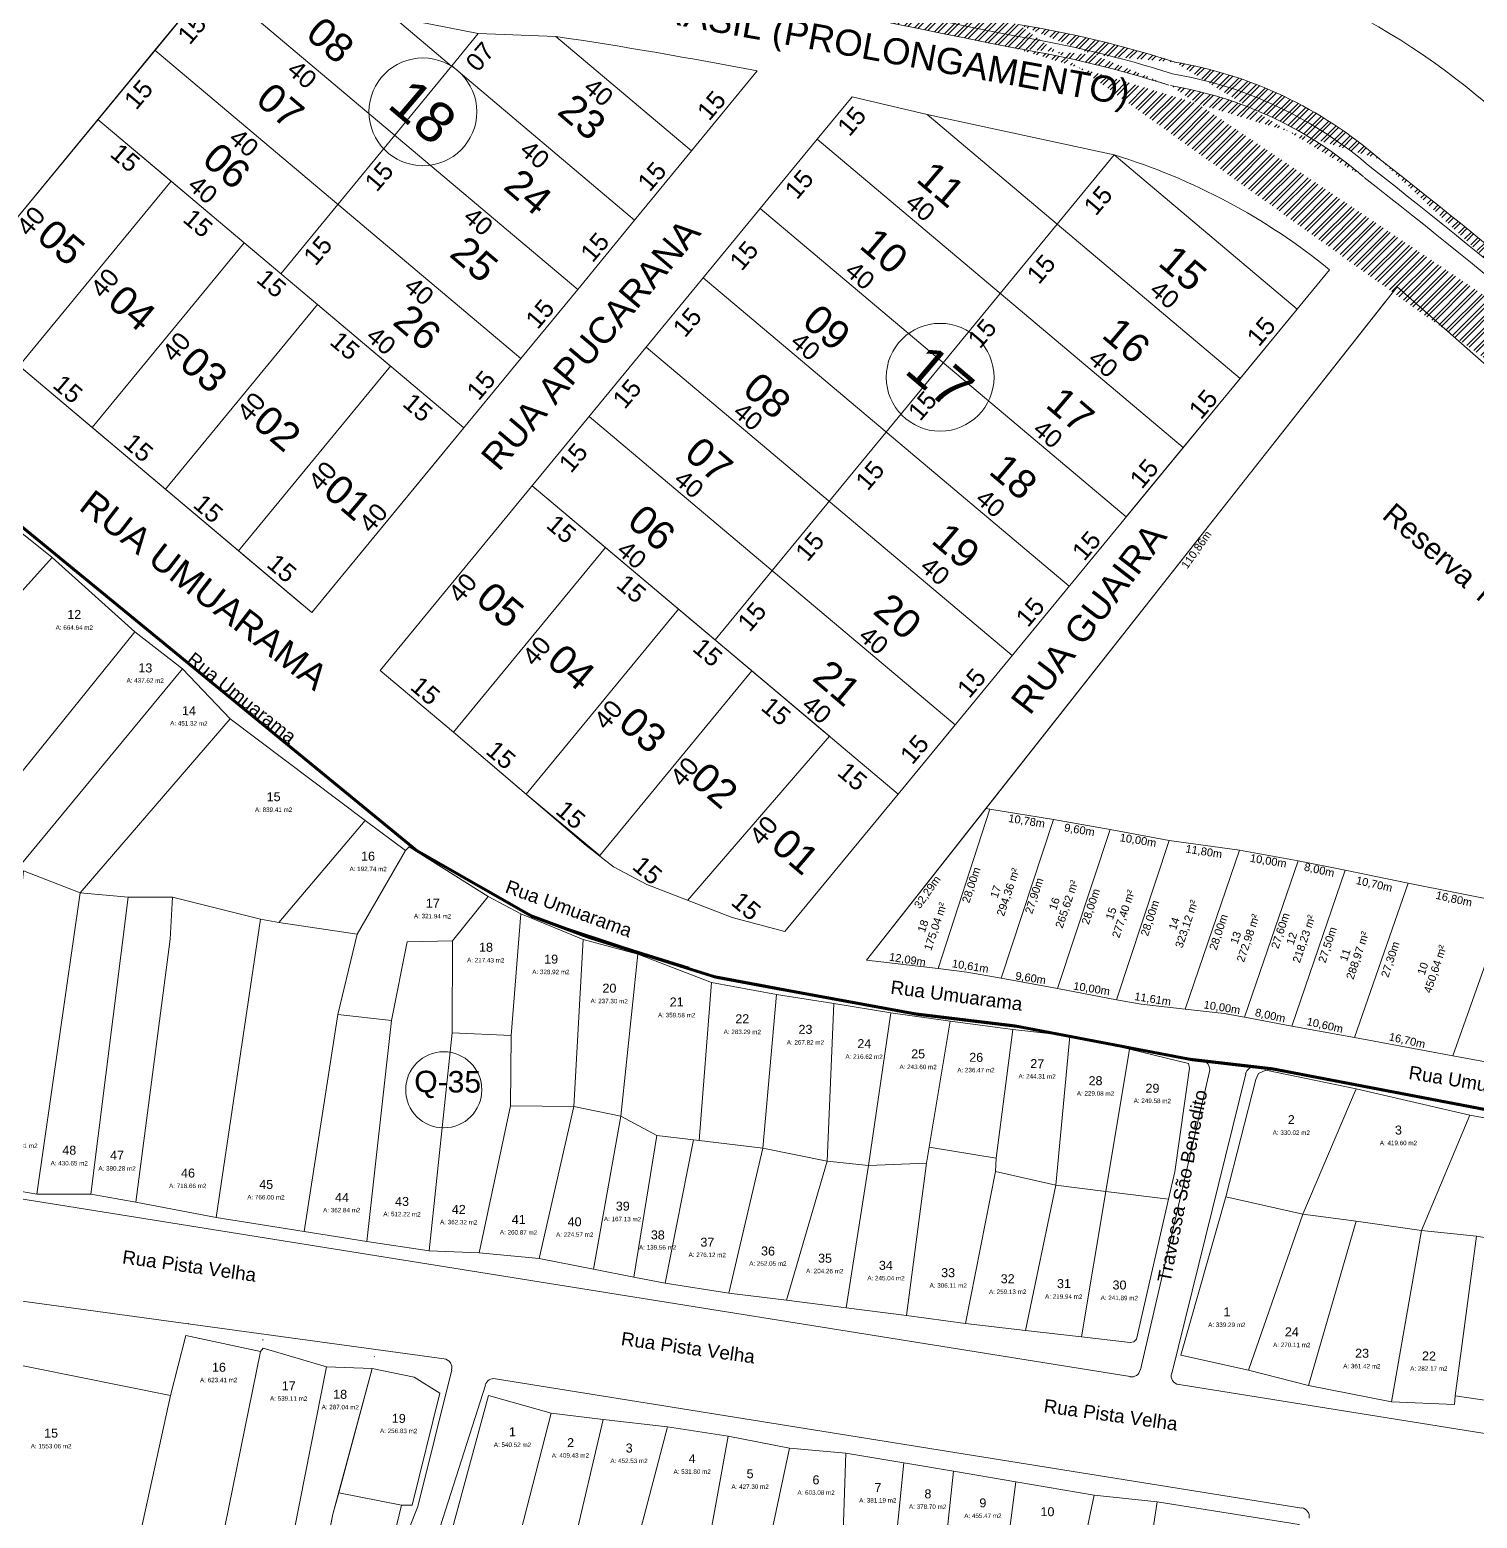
# Model space of a CAD drawing. Header units: metres. Extents: x 3808 to 8215, y 2374 to 6187.
# Drawn here: x 6705.7 to 6947.7, y 3753.2 to 4002.2 of the extents above; entities that cross this region are included whole.
import ezdxf

# ---------------------------------------------------------------- set-up
doc = ezdxf.new("R2010")
doc.units = ezdxf.units.M
for name, color, linetype in [('0 - Cotas', 7, 'Continuous'), ('0 - CÓRREGO', 5, 'Continuous'), ('0 - NÚMERO DE LOTES', 6, 'Continuous'), ('0 - Número Dos Lotes', 7, 'Continuous'), ('0 - Área Dos Lotes', 1, 'Continuous'), ('Nomes-Ruas', 7, 'Continuous'), ('PDF_Boundary-Lotes', 7, 'Continuous'), ('PDF_Meio-Fio', 32, 'Continuous'), ('PDF_Numeração_Quadras', 7, 'Continuous'), ('PDF_Perímetro', 5, 'Continuous'), ('PDF_REGIAO_POLILINHAS', 7, 'Continuous'), ('PDF_Text', 7, 'Continuous'), ('vista', 7, 'Continuous')]:
    doc.layers.add(name, color=color, linetype=linetype)
doc.layers.add('0 - LINHAS DE QUADRA E LOTES', color=7, linetype='Continuous', lineweight=5)
doc.layers.add('PDF_MEIO_FIO', color=7, linetype='Continuous', true_color=0xdd6e00)
doc.styles.add('PDF Arial', font='arial.ttf')
doc.styles.add('pedro', font='arial.ttf', dxfattribs={"height": 3})
doc.styles.add('REGUA100', font='arial.ttf')
doc.styles.get("Standard").update_dxf_attribs({"font": 'arial.ttf'})

msp = doc.modelspace()

# ---------------------------------------------------------------- hatches: boundary and pattern name
at = {"layer": '0 - CÓRREGO', "lineweight": 5}
h = msp.add_hatch(dxfattribs=at)
h.set_pattern_fill('ANSI32', color=256, scale=0.15)
h.set_pattern_definition([(45, (-2381.88947562729, -48.24850846779464), (-1.01027881362028, 1.01027881362028), []), (45, (-2381.21595612729, -48.24850846779464), (-1.01027881362028, 1.01027881362028), [])])
edge = h.paths.add_edge_path()
edge.add_line((6746.705901864575, 4029.990698889178), (6743.151940442453, 4026.712168751607))
edge.add_arc((7694.232524978364, 8099.049466840124), 4177.923642019789, 256.8916253175823, 258.6357735789351)
edge.add_arc((7694.232524978364, 8099.049466840124), 4181.923642019789, 256.8543891551714, 258.6357735789351)
edge.add_arc((6841.241473086199, 3821.720435294137), 183.7420215388958, 72.21587906899022, 80.70423775826902)
edge.add_arc((6841.241473086199, 3821.720435294137), 179.7420215388958, 72.21587906899022, 80.70423775826902)
edge.add_arc((6885.628943879886, 3928.273109142275), 69.42826787569625, 48.83966313815961, 80.50570475681236)
edge.add_arc((6885.628943879886, 3928.273109142275), 65.42826787569625, 48.83966313815961, 80.50570475681236)
edge.add_arc((6330.096616958616, 3209.889192277755), 977.4401513045957, 47.28916405743337, 52.04690334720485)
edge.add_arc((6330.096616958616, 3209.889192277755), 973.4401513045957, 47.28916405743337, 52.04690334720485)
edge.add_arc((6665.936803858201, 3463.206726123866), 568.485486811312, 45.90158815338297, 54.89166515651734)
edge.add_arc((6665.936803858201, 3463.206726123866), 564.485486811312, 45.90158815338297, 54.89166515651734)
edge.add_line((7061.541812731276, 3871.462069836141), (7058.758241167528, 3868.589487487542))

# ---------------------------------------------------------------- linework, layer by layer
for centre, radius, start, end in [((7694.232524978364, 8099.049466840124), 4179.923642019789, 256.8729962736501, 258.6357735789351), ((7694.232524978364, 8099.049466840124), 4181.923642019789, 256.8543891551714, 258.6357735789351), ((6841.241473086199, 3821.720435294137), 183.7420215388958, 72.21587906899022, 80.70423775826798), ((6841.241473086199, 3821.720435294137), 181.7420215388958, 72.21587906899022, 80.70423775826798), ((6841.241473086199, 3821.720435294137), 179.7420215388958, 72.21587906899022, 80.70423775826798), ((6885.628943879886, 3928.273109142275), 69.42826787569625, 48.83966313815961, 80.5057047568113), ((6885.628943879886, 3928.273109142275), 67.42826787569625, 48.83966313815961, 80.5057047568113), ((6885.628943879886, 3928.273109142275), 65.42826787569625, 48.83966313815961, 80.5057047568113), ((6330.096616958616, 3209.889192277755), 977.4401513045957, 47.28916405742453, 52.04690334720485), ((6330.096616958616, 3209.889192277755), 975.4401513045957, 47.28916405742453, 52.04690334720485), ((6330.096616958616, 3209.889192277755), 973.4401513045957, 47.28916405742453, 52.04690334720485)]:
    msp.add_arc(centre, radius, start, end, dxfattribs=at)
at = {"layer": '0 - LINHAS DE QUADRA E LOTES', "lineweight": 5}
for p, q in [((6736.151635994794, 4010.285740412892), (6691.671295896166, 3956.235398483641)), ((6726.598906970489, 3998.721419546095), (6736.124619079966, 4010.308516197427)), ((6736.124619079966, 4010.308516197427), (6797.296741547479, 3958.739235879777)), ((6780.682801481868, 4001.51739921841), (6736.151635994808, 4010.285740412899)), ((6766.440111773099, 4004.32183430399), (6776.203110178755, 3996.068996854748)), ((6776.237126564732, 3996.110369115744), (6780.682801481868, 4001.51739921841)), ((6776.237126564732, 3996.110369115744), (6780.682801481867, 4001.51739921841)), ((6780.682801481868, 4001.51739921841), (6793.672350019196, 4001.029504196533)), ((6793.672514326233, 4001.029479680517), (6816.35110225605, 3981.911014792666)), ((6717.073194861013, 3987.134322894763), (6726.598906970489, 3998.721419546095)), ((6787.769561193193, 3947.153346423333), (6726.598906970489, 3998.721419546095)), ((6766.710680313722, 3984.523876038602), (6776.237126564732, 3996.110369115744)), ((6776.237126564732, 3996.110369115744), (6806.823921901764, 3970.325125336221)), ((6816.35110225605, 3981.911014792666), (6827.328126087036, 3995.260041465535)), ((6837.346818183164, 3983.828776413491), (6843.19269405053, 3990.937875624371)), ((6843.19269405053, 3990.937875624371), (6855.700901009878, 3987.973469823857)), ((6691.671295902394, 3956.235398491215), (6717.073194861013, 3987.134322894763)), ((6778.242380838908, 3935.567456966888), (6717.088851425165, 3987.121573461209)), ((6717.088851425165, 3987.121573461209), (6729.321869292217, 3976.808801095631)), ((6886.983933738514, 3981.218886697639), (6855.700901009878, 3987.973469823857)), ((6877.456753778854, 3969.632996916691), (6855.700901009878, 3987.973469823857)), ((6757.184234081834, 3972.937382984714), (6766.710680313722, 3984.523876038602)), ((6827.81963772508, 3972.242887042401), (6837.346818183164, 3983.828776413491)), ((6898.51232945524, 3932.265437857986), (6837.346818183164, 3983.828776413491)), ((6806.823921901764, 3970.325125336221), (6816.35110225605, 3981.911014792666)), ((6806.823921901764, 3970.325125336221), (6816.35110225605, 3981.911014792666)), ((6867.929573819195, 3958.047107135742), (6886.983933738514, 3981.218886697639)), ((6877.456753778853, 3969.632996916693), (6886.983933738508, 3981.218886697643)), ((6886.983933738508, 3981.218886697643), (6917.566688377551, 3955.437218239732)), ((6703.904350029109, 3945.922669136842), (6729.321869292217, 3976.808801095631)), ((6729.321869292217, 3976.808801095631), (6741.55488715927, 3966.496028730053)), ((6757.184234081834, 3972.937382984714), (6747.665616132036, 3961.344515214045)), ((6827.81963772508, 3972.242887042401), (6764.305054810445, 3895.003567987089)), ((6827.81963772508, 3972.242887042401), (6888.985149994021, 3920.679547667165)), ((6858.402393859557, 3946.461217354783), (6878.727044440145, 3971.177782220821)), ((6797.296741547479, 3958.739235879777), (6806.823921901764, 3970.325125336221)), ((6867.929573819195, 3958.047107135742), (6877.456753778847, 3969.632996916687)), ((6877.456753778847, 3969.632996916687), (6908.03950891646, 3943.851328048808)), ((6741.55488715927, 3966.496028730053), (6716.137404165777, 3935.609939794598)), ((6741.554887159285, 3966.49602873006), (6753.787905026337, 3956.183256364482)), ((6818.292426495923, 3960.656960250981), (6879.45777563379, 3909.093420461966)), ((6850.875925191992, 3874.335370399302), (6922.983755999835, 3962.024850065176)), ((6787.769561193193, 3947.153346423333), (6797.296741547479, 3958.739235879777)), ((6751.246367159337, 3906.012324256033), (6691.671295902394, 3956.235398491215)), ((6691.671295902394, 3956.235398491215), (6752.836566560808, 3904.671751749713)), ((6728.370458297454, 3925.297210446301), (6753.787905026337, 3956.183256364482)), ((6753.787905026337, 3956.183256364482), (6766.020922893405, 3945.870483998904)), ((6908.03950891646, 3943.851328048808), (6917.566688377551, 3955.437218239732)), ((6808.765243263298, 3949.071067505833), (6869.930578585024, 3897.50750888314)), ((6703.9043500341, 3945.922669142903), (6716.137404165777, 3935.609939794598)), ((6766.020922893405, 3945.870483998904), (6740.603512429131, 3914.984481098003)), ((6752.836566560808, 3904.671751749713), (6787.769561193193, 3947.153346423333)), ((6858.402393859557, 3946.461217354783), (6820.293380524346, 3900.117301313247)), ((6898.51232945524, 3932.265437857986), (6908.03950891646, 3943.851328048808)), ((6860.403104653212, 3885.921260590123), (6799.238016312324, 3937.485121595277)), ((6716.137404165777, 3935.609939794598), (6728.370458297454, 3925.297210446301)), ((6752.836566560808, 3904.671751749713), (6778.242380838908, 3935.567456966888)), ((6888.985149994021, 3920.679547667165), (6898.51232945524, 3932.265437857986)), ((6789.710835856699, 3925.899232227199), (6839.4074701742, 3884.003595139005)), ((6789.710835856699, 3925.899232227199), (6850.875925191992, 3874.335370399302)), ((6789.710835856699, 3925.899232227199), (6801.943853723752, 3915.586459861621)), ((6728.370458297454, 3925.297210446308), (6740.603512429131, 3914.984481098003)), ((6752.836566560808, 3904.671751749713), (6741.368078311171, 3914.339935512337)), ((6776.538108943359, 3884.690838640319), (6801.943853723752, 3915.586459861621)), ((6801.943853723752, 3915.586459861621), (6814.176871590805, 3905.273687496043)), ((6788.693354407872, 3874.286512246999), (6814.176871590805, 3905.273687496043)), ((6814.176871590805, 3905.273687496043), (6826.409889457857, 3894.960915130465)), ((6764.305054810445, 3895.003567987089), (6776.538108943388, 3884.69083864029)), ((6764.305054810445, 3895.003567987089), (6776.538108943359, 3884.690838640319)), ((6800.997929703685, 3864.059223906985), (6826.409889457857, 3894.960915130465)), ((6826.409889457857, 3894.960915130465), (6838.642907324925, 3884.648142764887)), ((6776.538108943388, 3884.69083864029), (6798.700541988591, 3865.720823781634)), ((6776.538108943388, 3884.69083864029), (6788.693354407872, 3874.286512246999)), ((6815.649003965847, 3856.54037128016), (6839.4074701742, 3884.003595139005)), ((6850.875925191992, 3874.335370399302), (6860.403104653212, 3885.921260590123)), ((6788.693354407872, 3874.286512246999), (6800.997929703685, 3864.059223906985)), ((6831.947759374068, 3851.317051958595), (6850.875925191992, 3874.335370399302)), ((6798.700541988591, 3865.720823781634), (6803.266830432965, 3862.173364264101)), ((6803.266830432965, 3862.173364264101), (6808.833430390609, 3859.175920420468)), ((6808.833430390609, 3859.175920420468), (6823.10550603996, 3853.656978207782)), ((6831.947759374075, 3851.317051958602), (6823.10550603996, 3853.656978207782)), ((6794.649050849665, 3852.021553838684), (6815.910029529769, 3845.358317185252))]:
    msp.add_line(p, q, dxfattribs=at)
for centre, radius, start, end in [((6868.38866598679, 3895.107768801785), 124.5316989022546, 47.60213908670288, 79.92890279811142), ((6677.336856644056, 3221.345068231098), 788.3157785466257, 79.03157500461613, 81.51359495113745), ((6856.247671743456, 3880.213604251276), 105.5783352942082, 50.794759806399, 73.07481082554898)]:
    msp.add_arc(centre, radius, start, end, dxfattribs=at)
at = {"layer": 'PDF_Boundary-Lotes', "lineweight": 5}
for points in [[(6709.455070941937, 3913.886853599863), (6701.324405038865, 3920.400158732997), (6685.21193150574, 3901.697419725559), (6691.900212629537, 3894.439087793205)], [(6723.279824300725, 3901.470137197822), (6709.455070941937, 3913.886853599863), (6691.900212629537, 3894.439087793205), (6690.224360267393, 3894.476409282503), (6694.553631830197, 3880.759695838473), (6697.061166424609, 3873.499008959549), (6698.296130236863, 3870.590547731717)], [(6731.253330724106, 3895.263848462777), (6723.279824300725, 3901.470137197822), (6698.296130236863, 3870.590547731717), (6696.901414276751, 3866.215724574729), (6701.318673157572, 3860.901274788732), (6702.976756767762, 3861.055270639068)], [(6739.202051314821, 3886.900452557828), (6731.253330724106, 3895.263848462777), (6702.976756767762, 3861.055270639068), (6704.674921155211, 3861.470279192909), (6714.116288012522, 3857.812414512321)], [(6739.202051314821, 3886.900452557828), (6714.116288012522, 3857.812414512321), (6722.16029848255, 3857.080089989538), (6729.559281925825, 3857.059728569417), (6744.27737273844, 3853.377363536757), (6747.351675651254, 3852.826698845736), (6761.779900097544, 3869.925754662261)], [(6768.487044136685, 3864.888302346354), (6761.779900097544, 3869.925754662261), (6747.351675651254, 3852.826698845736), (6760.425312673701, 3850.921280111073)], [(6782.354756421498, 3857.203282645321), (6769.106310028189, 3865.49255877386), (6768.487044136685, 3864.888302346354), (6760.425312673701, 3850.921280111073), (6757.175439466247, 3837.433324356775), (6766.176726456458, 3836.436133679139), (6768.812566867736, 3849.609770474047), (6776.385098898682, 3849.798495145523)], [(6714.116288012522, 3857.812414512321), (6704.674921155211, 3861.470279192909), (6699.118345997283, 3808.756464756539), (6706.896800490475, 3807.42057362824)], [(6722.16029848255, 3857.080089989538), (6714.116288012522, 3857.812414512321), (6706.896800490475, 3807.42057362824), (6715.93678861396, 3807.391815483431)], [(6729.178597851728, 3850.077537665357), (6729.559281925825, 3857.059728569417), (6722.16029848255, 3857.080089989538), (6715.93678861396, 3807.391815483431), (6723.454230403649, 3806.096005132395)], [(6744.27737273844, 3853.377363536757), (6729.559281925825, 3857.059728569417), (6729.178597851728, 3850.077537665357), (6723.454230403649, 3806.096005132395), (6736.882956984738, 3803.4838563904)], [(6787.770466763147, 3854.29717636406), (6782.354756421498, 3857.203282645321), (6776.385098898682, 3849.798495145523), (6776.304985103162, 3834.385805640816), (6786.186550688374, 3833.952790613423)], [(6798.233572409169, 3850.02665853128), (6787.770466763147, 3854.29717636406), (6786.186550688374, 3833.952790613423), (6786.058768073696, 3822.169897466482), (6796.681911348173, 3822.063047233121)], [(6757.175439466247, 3837.433324356775), (6760.425312673701, 3850.921280111073), (6747.351675651254, 3852.826698845736), (6744.27737273844, 3853.377363536757), (6736.882956984738, 3803.4838563904), (6751.569363744779, 3801.181483334455)], [(6776.304985103162, 3834.385805640816), (6776.385098898682, 3849.798495145523), (6768.812566867736, 3849.609770474047), (6766.176726456458, 3836.436133679139), (6762.05064248416, 3799.485555032782), (6772.456302942349, 3797.911248706881)], [(6807.342161733138, 3847.527853901162), (6798.233572409169, 3850.02665853128), (6796.681911348173, 3822.063047233121), (6804.51890519258, 3820.443141554027)], [(6819.650125055646, 3842.785453287906), (6807.342161733138, 3847.527853901162), (6804.51890519258, 3820.443141554027), (6810.509257375125, 3817.236631613991), (6817.631528828907, 3816.386538566783)], [(6830.543653060901, 3840.806200257429), (6819.650125055646, 3842.785453287906), (6817.631528828907, 3816.386538566783), (6828.233739722063, 3815.119938460958)], [(6840.137350643968, 3839.317288581382), (6830.543653060901, 3840.806200257429), (6828.233739722063, 3815.119938460958), (6838.988566821578, 3812.90267457427)], [(6849.673198697815, 3837.758681541469), (6840.137350643968, 3839.317288581382), (6838.988566821578, 3812.90267457427), (6845.901752183757, 3812.22613011474)], [(6766.176726456458, 3836.436133679139), (6757.175439466247, 3837.433324356775), (6751.569363744779, 3801.181483334455), (6762.05064248416, 3799.485555032782)], [(6859.550910831676, 3836.328309216639), (6849.673198697815, 3837.758681541469), (6845.901752183757, 3812.22613011474), (6855.613622632639, 3812.581386293184)], [(6870.066347430999, 3834.957166065014), (6859.550910831676, 3836.328309216639), (6856.072279934496, 3815.261208692083), (6867.272824337838, 3813.439115141301)], [(6786.058768073696, 3822.169897466482), (6786.186550688374, 3833.952790613423), (6776.304985103162, 3834.385805640816), (6772.456302942349, 3797.911248706881), (6780.812562905795, 3797.626021131905)], [(6879.59558274553, 3833.816041386309), (6878.516684249583, 3834.005289259972), (6870.066347430999, 3834.957166065014), (6867.272824337838, 3813.439115141301), (6867.126416529401, 3811.206389690214), (6877.214594398846, 3808.895048948384)], [(6889.573294651856, 3831.655247384861), (6882.182707933272, 3833.316613485202), (6879.59558274553, 3833.816041386309), (6877.214594398846, 3808.895048948384), (6885.607081688212, 3807.873476779477)], [(6899.582000788768, 3828.468171321368), (6899.412305652441, 3829.256442527207), (6889.573294651856, 3831.655247384861), (6885.607081688212, 3807.873476779477), (6896.081747688276, 3806.59503083901), (6897.10498498176, 3811.160481513646)], [(6927.433362138433, 3825.008569959334), (6912.316247538559, 3828.139294998381), (6911.111183793507, 3827.609277208082), (6910.689847980949, 3826.605307171331), (6905.666073244068, 3806.938441182816), (6918.5096917936, 3804.046821163363)], [(6946.432199252898, 3820.598138196634), (6927.433362138433, 3825.008569959334), (6918.5096917936, 3804.046821163363), (6927.459052171903, 3802.916162675317), (6938.345967437846, 3801.354392006047)], [(6796.681911348173, 3822.063047233121), (6786.058768073696, 3822.169897466482), (6780.812562905795, 3797.626021131905), (6790.840131958053, 3796.659824684856)], [(6804.51890519258, 3820.443141554027), (6796.681911348173, 3822.063047233121), (6790.840131958053, 3796.659824684856), (6799.947341638038, 3794.868439884061)], [(6810.509257375125, 3817.236631613991), (6804.51890519258, 3820.443141554027), (6799.947341638038, 3794.868439884061), (6806.664666387246, 3793.53047928979)], [(6959.843157082026, 3818.177306794275), (6946.432199252898, 3820.598138196634), (6938.345967437846, 3801.354392006047), (6947.538571767688, 3800.374970080373), (6954.394597422636, 3799.275020342313)], [(6816.657173378756, 3816.48901214661), (6810.509257375125, 3817.236631613991), (6806.664666387246, 3793.53047928979), (6811.937536891201, 3792.508621640282)], [(6828.233739722063, 3815.119938460958), (6817.631528828907, 3816.386538566783), (6816.657173378756, 3816.48901214661), (6811.937536891201, 3792.508621640282), (6822.575285288281, 3790.859386855185)], [(6969.34553709792, 3815.94020468965), (6959.843157082026, 3818.177306794275), (6954.394597422636, 3799.275020342313), (6947.538571767688, 3800.374970080373), (6944.001282658494, 3773.706360450463), (6964.418123060964, 3770.649755187826), (6967.36300157729, 3797.810085816148), (6963.17633213058, 3797.871503316122)], [(6838.988566821578, 3812.90267457427), (6828.233739722063, 3815.119938460958), (6822.575285288281, 3790.859386855185), (6832.203140731296, 3789.695260329187)], [(6867.126416529401, 3811.206389690214), (6867.272824337838, 3813.439115141301), (6856.072279934496, 3815.261208692083), (6855.613622632639, 3812.581386293184), (6852.253735562469, 3787.119220052311), (6862.154449543627, 3785.78746785596)], [(6845.901752183757, 3812.22613011474), (6838.988566821578, 3812.90267457427), (6832.203140731296, 3789.695260329187), (6842.196551923608, 3788.404278732089)], [(6855.613622632639, 3812.581386293184), (6845.901752183757, 3812.22613011474), (6842.196551923608, 3788.404278732089), (6852.253735562469, 3787.119220052311)], [(6877.214594398846, 3808.895048948384), (6867.126416529401, 3811.206389690214), (6862.154449543627, 3785.78746785596), (6872.170862583233, 3784.59510638734)], [(6885.607081688212, 3807.873476779477), (6877.214594398846, 3808.895048948384), (6872.170862583233, 3784.59510638734), (6881.49693472349, 3783.563757849762)], [(6896.081747688276, 3806.59503083901), (6885.607081688212, 3807.873476779477), (6881.49693472349, 3783.563757849762), (6889.657334073961, 3782.61711414005), (6890.289135622096, 3782.740115759804), (6890.734852925922, 3783.135286095709)], [(6918.5096917936, 3804.046821163363), (6905.666073244068, 3806.938441182816), (6898.150510957777, 3780.511410379866), (6909.451055133578, 3777.958895152469)], [(6927.459052171903, 3802.916162675317), (6918.5096917936, 3804.046821163363), (6909.451055133578, 3777.958895152469), (6919.464304543825, 3775.415466471751)], [(6938.345967437846, 3801.354392006047), (6927.459052171903, 3802.916162675317), (6919.464304543825, 3775.415466471751), (6933.322359320767, 3772.682385575976)], [(6947.538571767688, 3800.374970080373), (6938.345967437846, 3801.354392006047), (6933.322359320767, 3772.682385575976), (6943.882419970686, 3772.215902510631), (6944.001282658494, 3773.706360450463)], [(6729.22305635598, 3773.762970392381), (6690.978284724156, 3781.435240057971), (6680.795887795998, 3742.860854522162), (6703.162128920748, 3739.245592185212), (6714.003730314103, 3737.132871344323), (6721.556424127114, 3738.574043099418)], [(6744.267549684216, 3781.110074982757), (6731.766485036695, 3783.776219802631), (6729.22305635598, 3773.762970392381), (6721.556424127114, 3738.574043099418), (6735.020688212127, 3735.579259678149)], [(6755.313004073835, 3778.533868086078), (6744.730345918016, 3781.667637893686), (6744.267549684216, 3781.110074982757), (6735.020688212127, 3735.579259678149), (6746.315309470608, 3733.090516897299)], [(6762.926996526027, 3778.276185631733), (6755.313004073835, 3778.533868086078), (6746.315309470608, 3733.090516897299), (6751.356781857669, 3731.789877792326), (6754.101994068679, 3742.400770890768), (6756.381650757933, 3753.868940736926)], [(6774.24806874176, 3774.117513406057), (6769.946104577987, 3776.805447049042), (6762.926996526027, 3778.276185631733), (6757.366186918139, 3757.465958878736), (6767.819230714897, 3755.381472980467), (6769.616705052816, 3755.419769772357)], [(6792.891126475589, 3770.767521565352), (6782.390009518275, 3773.71589695064), (6769.827670647804, 3727.523380030699), (6779.448509010113, 3724.010828995162), (6781.588251769445, 3726.943267372875)], [(6801.544626468451, 3769.705868619177), (6792.891126475589, 3770.767521565352), (6781.588251769445, 3726.943267372875), (6791.411967825431, 3726.440556981616)], [(6812.303307019317, 3768.485962029926), (6801.544626468451, 3769.705868619177), (6791.411967825431, 3726.440556981616), (6792.444172804801, 3726.407778765657), (6800.92412420999, 3725.137039727887)], [(6822.482802455937, 3766.922811716674), (6812.303307019317, 3768.485962029926), (6800.92412420999, 3725.137039727887), (6803.174618413043, 3724.799314579813), (6814.67487665317, 3723.905572784593)], [(6832.732683078414, 3764.948101959536), (6822.482802455937, 3766.922811716674), (6814.67487665317, 3723.905572784593), (6823.573690063552, 3721.934026656811)], [(6842.139606595189, 3764.085068914305), (6832.732683078414, 3764.948101959536), (6823.573690063552, 3721.934026656811), (6840.548197996533, 3717.850164029534)], [(6851.808922459441, 3762.474535262488), (6842.139606595189, 3764.085068914305), (6840.548197996533, 3717.850164029534), (6843.600188884048, 3716.847169295375), (6847.20175029919, 3716.506280517942)], [(6860.109402359641, 3761.058482579663), (6851.808922459441, 3762.474535262488), (6847.20175029919, 3716.506280517942), (6855.349613993033, 3716.040891615983)], [(6870.532831569793, 3759.292858914125), (6860.109402359641, 3761.058482579663), (6855.349613993033, 3716.040891615983), (6864.688911611914, 3714.174578355992)], [(6883.636083178843, 3757.068577946732), (6870.532831569793, 3759.292858914125), (6864.688911611914, 3714.174578355992), (6872.136658037733, 3712.936617534182), (6876.375896159328, 3727.545622027662), (6877.644042528941, 3728.435272649943)], [(6767.819230714897, 3755.381472980467), (6757.366186918139, 3757.465958878736), (6756.381650757933, 3753.868940736926), (6754.130918833295, 3742.435618572701), (6764.22432979807, 3740.414215298989)], [(6894.191600555428, 3755.958447498611), (6883.636083178843, 3757.068577946732), (6877.644042528941, 3728.435272649943), (6889.565922062219, 3725.425884106068)], [(6917.926677644237, 3752.148704192665), (6894.191600555428, 3755.958447498611), (6889.565922062219, 3725.425884106068), (6913.22538086984, 3721.737762775894)]]:
    msp.add_lwpolyline(points, close=True, dxfattribs=at)
at = {"layer": 'PDF_Meio-Fio', "lineweight": 5}
for points in [[(6673.240337030108, 3945.064586222739), (6675.193186862342, 3942.737379575119), (6770.383138603084, 3864.903597290951), (6790.572600959805, 3853.560427428732), (6820.268701125157, 3843.743419630071), (6853.906561661096, 3837.540794383792), (6870.691536239822, 3835.497650045974), (6899.764635923119, 3829.964552178522), (6901.620649612253, 3829.718834419613)], [(6910.656784284393, 3828.692718977365), (6913.550925870216, 3828.350450555953), (6991.773481203246, 3813.391995014003), (7054.470288400277, 3791.073899225046)], [(6902.946241169694, 3827.912273535018), (6891.3710788866, 3778.01641144209)], [(6896.602488969314, 3777.440960918401), (6908.99484722286, 3827.541365829588)], [(6889.674294143136, 3776.893983058926), (6640.508256233504, 3816.852900624433)], [(6776.264120059345, 3778.035463246566), (6770.573981572989, 3755.154903617507), (6764.688505675846, 3740.264358380598), (6761.003095874631, 3730.08072401203), (6755.409626911577, 3714.123815935807), (6743.792670967637, 3682.684641851806)], [(6918.344564346838, 3754.921223802722), (6783.544240814807, 3776.52464388661)], [(6759.134475427079, 3710.031508824838), (6766.753367734992, 3728.074044721719), (6781.90530560057, 3775.471910867315)], [(7026.858579688628, 3754.900911215056), (6897.835383315597, 3775.593629434554)]]:
    msp.add_lwpolyline(points, dxfattribs=at)
msp.add_lwpolyline([(6776.225562509097, 3778.012692195784, 0.4458354145381287), (6774.967453266517, 3779.876871813094), (6634.274588997633, 3799.131986248242), (6508.469915019085, 3816.682371315641)], format="xyb", dxfattribs=at)
for centre, radius, start, end in [((6901.435004184753, 3828.254322663091), 1.517201433573639, 346.9491983827892, 83.37970982147988), ((6910.44223491542, 3827.193382637883), 1.51712908994331, 83.38459628618925, 166.9481329555383), ((6731.910172351098, 3784.254482388697), 1.535238577238681, 77.89836972584152, 82.17609611049443), ((6744.945685132004, 3784.506251159122), 1.505114290268508, 257.8636404014252, 261.4078420364374), ((6763.042861379564, 3778.727459749432), 1.527302853261392, 78.17163776421647, 81.3696649848086), ((6783.294910020887, 3775.054207965679), 1.517184762819959, 80.89909282099359, 162.3015256474722), ((6889.859882158614, 3778.358509318812), 1.517173225690388, 260.8928990495481, 346.9470616452099), ((6898.021034436645, 3777.058124018009), 1.517201704960523, 166.0915059537634, 260.8924763139682), ((6918.095194460647, 3753.450800076336), 1.517149587380297, 351.1888041364047, 80.89239549548931)]:
    msp.add_arc(centre, radius, start, end, dxfattribs=at)
at = {"layer": 'PDF_MEIO_FIO', "lineweight": 5}
msp.add_line((6845.556964200984, 3846.571438055279), (6932.348302184327, 3956.705943955943), dxfattribs=at)
at = {"layer": 'PDF_Numeração_Quadras', "lineweight": 5}
msp.add_circle((6774.905814270563, 3824.864765353092), 6.362967615340497, dxfattribs=at)
at = {"layer": 'PDF_Perímetro', "color": 1, "lineweight": 5}
msp.add_lwpolyline([(6702.515696223604, 3920.559042767668, 0.4981599755889964, 0.4981599755889964, 0), (6770.368676220774, 3864.886173449984, 0.4695406158127238, 0.4695406158127238, 0), (6789.557129999407, 3853.932453177047, 0.5300652634984775, 0.5300652634984775, 0), (6799.48271312313, 3850.255237929818, 0.4877521343677207, 0.4877521343677207, 0), (6820.268701125157, 3843.743419630071, 0.5278985257581943, 0.5278985257581943, 0), (6831.069531919252, 3841.72339600034, 0.5057750269998731, 0.5057750269998731, 0), (6853.92398550206, 3837.526332001485, 0.5278620894440016, 0.5278620894440016, 0), (6870.691536239822, 3835.497650045974, 0.4881117059724525, 0.4881117059724525, 0), (6899.750173540812, 3829.947128337554, 0.5277519106642188, 0.5277519106642188, 0), (6913.550925870216, 3828.350450555953, 0.5059318827093795, 0.5059318827093795, 0), (6991.790905044209, 3813.377532631698, 0.5018746974417003, 0.5018746974417003, 0), (7054.435440718348, 3791.10282398966, 0.5391622106651102, 0.5391622106651102, 0), (7049.604481825879, 3776.631830579931, 0.4944655432111261, 0.4944655432111261, 0), (7031.599624537407, 3760.470962318034, 0.5272882686978697, 0.5272882686978697, 0), (7015.682535637349, 3761.999728721146, 0.5141308202007501, 0.5141308202007501, 0), (6992.95004894131, 3766.095556043857, 0.5281321418702657, 0.5281321418702657, 0), (6989.100224858102, 3742.099466251543, 0.5096860700758394, 0.5096860700758394, 0)], format="xyseb", dxfattribs=at)
at = {"layer": 'PDF_REGIAO_POLILINHAS', "lineweight": 5}
for p, q in [((6865.558048605913, 3871.919856080035), (6934.302135622341, 3959.173944088171)), ((6934.302135622341, 3959.173944088171), (7047.521641688289, 3859.01427205526)), ((6845.556964200984, 3846.520021385858), (6865.558048605913, 3871.919856080035)), ((6857.588464845593, 3845.131771311479), (6866.22646530839, 3871.817022741192)), ((6866.22646530839, 3871.817022741192), (6857.588464845593, 3845.131771311479)), ((6865.558048605913, 3871.919856080035), (6866.22646530839, 3871.817022741192)), ((6866.22646530839, 3871.817022741192), (6865.558048605913, 3871.919856080035)), ((6866.22646530839, 3871.817022741192), (6876.869715878623, 3870.068855980865)), ((6876.869715878623, 3870.068855980865), (6866.22646530839, 3871.817022741192)), ((6868.077465407562, 3843.537854559416), (6876.869715878623, 3870.068855980865)), ((6876.869715878623, 3870.068855980865), (6868.077465407562, 3843.537854559416)), ((6876.869715878623, 3870.068855980865), (6886.330383052165, 3868.423522559379)), ((6886.330383052165, 3868.423522559379), (6876.869715878623, 3870.068855980865)), ((6886.330383052165, 3868.423522559379), (6877.538132581102, 3841.789687799088)), ((6877.538132581102, 3841.789687799088), (6886.330383052165, 3868.423522559379)), ((6886.330383052165, 3868.423522559379), (6896.202383581075, 3866.572522460208)), ((6896.202383581075, 3866.572522460208), (6886.330383052165, 3868.423522559379)), ((6896.202383581075, 3866.572522460208), (6887.358716440592, 3839.938687699917)), ((6887.358716440592, 3839.938687699917), (6896.202383581075, 3866.572522460208)), ((6896.202383581075, 3866.572522460208), (6907.925384209156, 3864.927189038724)), ((6907.925384209156, 3864.927189038724), (6896.202383581075, 3866.572522460208)), ((6907.925384209156, 3864.927189038724), (6898.876050390988, 3838.344770947853)), ((6898.876050390988, 3838.344770947853), (6907.925384209156, 3864.927189038724)), ((6907.925384209156, 3864.927189038724), (6917.745968068647, 3863.179022278395)), ((6917.745968068647, 3863.179022278395), (6907.925384209156, 3864.927189038724)), ((6917.745968068647, 3863.179022278395), (6908.79946758932, 3837.007937542897)), ((6908.79946758932, 3837.007937542897), (6917.745968068647, 3863.179022278395)), ((6925.612718490122, 3861.585105526331), (6916.666218010795, 3835.516854129675)), ((6916.666218010795, 3835.516854129675), (6925.612718490122, 3861.585105526331)), ((6917.745968068647, 3863.179022278395), (6925.612718490122, 3861.585105526331)), ((6925.612718490122, 3861.585105526331), (6917.745968068647, 3863.179022278395)), ((6925.612718490122, 3861.585105526331), (6936.153135721513, 3859.425605410632)), ((6936.153135721513, 3859.425605410632), (6925.612718490122, 3861.585105526331)), ((6936.153135721513, 3859.425605410632), (6927.155218572764, 3833.614437361083)), ((6927.155218572764, 3833.614437361083), (6936.153135721513, 3859.425605410632)), ((6936.153135721513, 3859.425605410632), (6952.657886605785, 3856.134938567662)), ((6952.657886605785, 3856.134938567662), (6936.153135721513, 3859.425605410632)), ((6952.657886605785, 3856.134938567662), (6943.608552787616, 3830.529437195799)), ((6943.608552787616, 3830.529437195799), (6952.657886605785, 3856.134938567662)), ((6857.588464845593, 3845.131771311479), (6845.556964200984, 3846.520021385858)), ((6862.370215101785, 3844.566187947844), (6857.588464845593, 3845.131771311479)), ((6868.077465407562, 3843.537854559416), (6862.370215101785, 3844.566187947844)), ((6877.538132581102, 3841.789687799088), (6868.077465407562, 3843.537854559416)), ((6887.358716440592, 3839.938687699917), (6877.538132581102, 3841.789687799088)), ((6891.523466663725, 3839.167437658596), (6887.358716440592, 3839.938687699917)), ((6898.876050390988, 3838.344770947853), (6891.523466663725, 3839.167437658596)), ((6905.354550738087, 3837.624937575953), (6898.876050390988, 3838.344770947853)), ((6908.79946758932, 3837.007937542897), (6905.354550738087, 3837.624937575953)), ((6916.666218010795, 3835.516854129675), (6908.79946758932, 3837.007937542897)), ((6927.155218572764, 3833.614437361083), (6916.666218010795, 3835.516854129675)), ((6943.608552787616, 3830.529437195799), (6927.155218572764, 3833.614437361083)), ((6958.365136911561, 3827.804353716464), (6943.608552787616, 3830.529437195799))]:
    msp.add_line(p, q, dxfattribs=at)
at = {"layer": 'vista', "color": 7, "lineweight": 5}
for centre in [(6771.419640222742, 3988.428613988819), (6857.896290734355, 3944.039342682945)]:
    msp.add_circle(centre, 9.014268420568897, dxfattribs=at)

# ---------------------------------------------------------------- texts
at = {"layer": '0 - Cotas', "lineweight": 5}
for s, height, rotation, p in [('110,86m', 1.322445201168, 54.79803832998597, (6899.196796118201, 3911.882285384018)), ('10,78m', 1.322445201167999, 350.8505682840616, (6869.220981063913, 3869.675493551035)), ('9,60m', 1.322445201167999, 350.8505682840616, (6878.549760364237, 3868.108738064251)), ('10,00m', 1.322445201167999, 350.8505682840616, (6887.838312202211, 3866.454897769379)), ('11,80m', 1.322445201167999, 350.8505682840616, (6898.840318797081, 3864.572522284397)), ('10,00m', 1.322445201167999, 350.8505682840616, (6909.615814765452, 3863.007523650793)), ('28,00m', 1.322445201168, 71.80425444372776, (6862.749502403115, 3855.9816948117)), ('8,00m', 1.322445201167999, 347.3854940673588, (6918.639819879901, 3861.560544566712)), ('32,29m', 1.322445201168, 54.79803832998597, (6854.505692266269, 3855.035357900275)), ('27,90m', 1.322445201168, 71.80425444372776, (6873.26638801583, 3854.188689300333)), ('10,70m', 1.322445201167999, 347.3854940673588, (6927.314383738508, 3859.310527689721)), ('28,00m', 1.322445201168, 71.80425444372776, (6882.72784731812, 3852.38601888937)), ('28,00m', 1.322445201168, 71.80425444372776, (6892.629379482722, 3850.45144764952)), ('16,80m', 1.322445201167999, 347.3854940673588, (6940.65002340127, 3856.831468804136)), ('28,00m', 1.322445201168, 71.80425444372776, (6904.088898685329, 3848.113969942131)), ('27,60m', 1.322445201168, 71.80425444372776, (6914.430667722388, 3848.336951248672)), ('27,50m', 1.322445201168, 71.80425444372776, (6922.308041346666, 3845.984900046869)), ('27,30m', 1.322445201168, 71.80425444372776, (6932.806309705223, 3843.537539560007)), ('12,09m', 1.322445201167999, 350.8505682840616, (6849.289631363551, 3846.492765249352)), ('10,61m', 1.322445201167999, 350.8505682840616, (6859.800263563812, 3845.385084768549)), ('9,60m', 1.322445201167999, 350.8505682840616, (6870.390680391562, 3843.334099934449)), ('10,00m', 1.322445201167999, 350.8505682840616, (6880.077014424288, 3841.641239468594)), ('11,61m', 1.322445201167999, 350.8505682840616, (6890.293437656636, 3839.894305004082)), ('10,00m', 1.322445201167999, 350.8505682840616, (6901.868660990965, 3838.501200702324)), ('8,00m', 1.322445201167999, 347.3854940673588, (6910.4359020568, 3837.221557469514)), ('10,60m', 1.322445201167999, 347.3854940673588, (6919.072339864763, 3835.701583716424)), ('16,70m', 1.322445201167999, 347.3854940673588, (6932.820141227457, 3833.155799723599))]:
    msp.add_text(s, height=height, rotation=rotation, dxfattribs=at).set_placement(p)
at = {"layer": '0 - NÚMERO DE LOTES', "color": 0, "lineweight": 5}
for s, rotation, p in [('AV: BRASIL (PROLONGAMENTO)', 349.7985454312549, (6795.229213139196, 4006.291983213068)), ('RUA APUCARANA', 49.67557702488712, (6784.126215620237, 3928.113670470568)), ('RUA UMUARAMA', 322.3450705518977, (6713.686909120589, 3922.036174095847)), ('RUA GUAIRA', 52.41277229203143, (6872.871382226041, 3887.341118661516))]:
    msp.add_text(s, height=4.360605441949145, rotation=rotation, dxfattribs=at).set_placement(p)
at = {"layer": '0 - Número Dos Lotes', "lineweight": 5}
for s, p in [('17', (6867.47487609017, 3856.822734880408)), ('16', (6877.284415384945, 3854.804704286061)), ('15', (6886.761106603787, 3853.182694001058)), ('14', (6897.308906026151, 3851.48639707741)), ('18', (6855.325694227574, 3851.073161372577)), ('13', (6907.604621855554, 3849.127996043195)), ('12', (6916.949840018878, 3848.999383796268)), ('11', (6925.900046055901, 3846.226952500503)), ('10', (6938.876987120632, 3843.953990591266))]:
    msp.add_text(s, height=1.322445201168, rotation=71.42628516364655, dxfattribs=at).set_placement(p)
at = {"layer": '0 - Área Dos Lotes', "lineweight": 5}
for s, height, rotation, p in [('Reserva Técnica para Expansão Urbana 1', 3.5412, 319.3743310318605, (6931.584100427609, 3920.609816493806)), ('294,36 m²', 1.322445201168, 71.42628516364655, (6868.539833861619, 3853.788995649157)), ('265,62 m²', 1.322445201168, 71.42628516364655, (6878.349373156393, 3851.77096505481)), ('175,04 m²', 1.322445201168, 71.42628516364655, (6856.390651999022, 3848.039422141326)), ('277,40 m²', 1.322445201168, 71.42628516364655, (6887.826064375234, 3850.148954769807)), ('323,12 m²', 1.322445201168, 71.42628516364655, (6898.373863797598, 3848.45265784616)), ('272,98 m²', 1.322445201168, 71.42628516364655, (6908.669579627001, 3846.094256811944)), ('218,23 m²', 1.322445201168, 71.42628516364655, (6918.014797790326, 3845.965644565017)), ('288,97 m²', 1.322445201168, 71.42628516364655, (6926.965003827348, 3843.193213269252)), ('450,64 m²', 1.322445201168, 71.42628516364655, (6939.941944892079, 3840.920251360015))]:
    msp.add_text(s, height=height, rotation=rotation, dxfattribs=at).set_placement(p)
at = {"layer": 'Nomes-Ruas', "lineweight": 5, "style": 'REGUA100'}
for s, height, rotation, p in [('Rua Umuarama', 2.249999999999999, 321.3787021345744, (6731.776620312338, 3896.485215933899)), ('Rua Umuarama', 2.249999999999999, 339.9579010089758, (6785.015158435074, 3857.918812166805)), ('Rua Umuarama', 2.249999999999999, 352.5223194963584, (6849.498900367157, 3840.9606987386)), ('Rua Umuarama', 2.249999999999999, 350.7134724004634, (6936.091204379895, 3826.700613340268)), ('Travessa São Benedito', 2.25, 79.09971910252924, (6896.399449299765, 3792.529723515639)), ('Rua Pista Velha', 2.25, 352.1125740263629, (6721.060946017248, 3795.84097933201)), ('Rua Pista Velha', 2.25, 352.1125740263629, (6804.434095525509, 3782.175816392431)), ('Rua Pista Velha', 2.25, 352.1125740263629, (6875.099280323112, 3770.944175651202))]:
    msp.add_text(s, height=height, rotation=rotation, dxfattribs=at).set_placement(p)
at = {"layer": 'PDF_Text', "lineweight": 5, "attachment_point": 7, "style": 'PDF Arial'}
for s, insert, char_height, rotation in [('12', (6711.985892864236, 3903.605170064013), 1.500019463209133, 0.5439075007671822), ('13', (6723.843427728964, 3894.679192719329), 1.500019463209133, 358.9669622777014), ('14', (6731.135038997497, 3887.534156952134), 1.500019463209133, 358.9669622777014), ('15', (6745.306034077227, 3873.098270681829), 1.500019463209133, 0.5439075007650443), ('16', (6761.085444582636, 3863.178740801268), 1.500019463209133, 359.6757595552919), ('17', (6771.915223583966, 3855.333187035772), 1.500019463209133, 359.829231920872), ('18', (6780.801307529348, 3847.932225869559), 1.500019463209133, 359.829231920872), ('19', (6791.694835534604, 3845.952972839083), 1.500019463209133, 359.8292319208699), ('20', (6801.440055160644, 3841.10120042609), 1.500019463209133, 359.8292319208686), ('21', (6812.688057850123, 3838.794073492976), 1.500019463209133, 0.5439075007662929), ('22', (6823.658583780546, 3835.985778657406), 1.500019463209133, 0.5439075007662929), ('23', (6834.20948293622, 3834.206854636475), 1.500019463209133, 359.8292319208699), ('24', (6844.048568884372, 3831.833195968853), 1.500019463209133, 359.8292319208677), ('25', (6853.05116057099, 3830.103439271861), 1.500019463209133, 359.8292319208677), ('26', (6862.753254651211, 3829.525110599415), 1.500019463209133, 359.829231920872), ('27', (6872.949214143379, 3828.503208965882), 1.500019463209133, 358.96696227770053), ('Q-35', (6769.956659120277, 3823.480460276837), 3.600058137157057, 359.543854886342), ('28', (6882.702065724553, 3825.621004957731), 1.500019463209133, 359.829231920872), ('29', (6892.207920778147, 3824.381264113241), 1.500019463209133, 358.96696227770053), ('2', (6916.015905880001, 3819.123973846766), 1.500019463209133, 0.406062355927151), ('3', (6933.931309766248, 3817.353614759211), 1.500019463209133, 0.6699423320913654), ('48', (6711.139983735652, 3813.996648787569), 1.500019463209133, 359.829231920872), ('47', (6719.132142541347, 3813.156002644406), 1.500019463209133, 0.5439075007671822), ('46', (6730.984251763192, 3810.179317439723), 1.500019463209133, 359.829231920869), ('45', (6744.05788878564, 3808.273898705057), 1.500019463209133, 359.8292319208699), ('44', (6756.737810063733, 3806.131923634935), 1.500019463209133, 359.829231920872), ('43', (6766.770537263751, 3805.430518465966), 1.500019463209133, 359.8292319208699), ('42', (6776.253843831269, 3804.117299720336), 1.500019463209133, 359.8292319208677), ('41', (6786.282792527508, 3802.443683443964), 1.500019463209133, 359.829231920872), ('39', (6803.668213995616, 3804.64429338332), 1.500019463209133, 359.8292319208699), ('40', (6795.61333299353, 3802.030836099129), 1.500019463209133, 359.8292319208699), ('38', (6809.516323229419, 3799.848709337668), 1.500019463209133, 358.9669622777014), ('37', (6817.799034377654, 3798.623973994479), 1.500019463209133, 358.9669622777014), ('36', (6827.937759215019, 3797.153520892386), 1.500019463209133, 358.9669622777014), ('35', (6837.472917446871, 3795.948623767135), 1.500019463209133, 358.96696227770053), ('34', (6847.652034119304, 3794.739179757436), 1.500019463209133, 359.67575955529276), ('33', (6858.057004755506, 3793.518583346196), 1.500019463209133, 359.67575955529276), ('32', (6868.027105290924, 3792.482692278348), 1.500019463209133, 0.5439075007641619), ('31', (6877.427792233832, 3791.683430585004), 1.500019463209133, 359.8292319208699), ('30', (6886.711714130849, 3791.452199087909), 1.500019463209133, 359.829231920872), ('1', (6905.27014198439, 3786.961680647452), 1.500019463209133, 0.6699423320938338), ('24', (6915.516858977507, 3783.635903678214), 1.500019463209133, 359.8292319208677), ('23', (6927.265804797534, 3780.038572938046), 1.500019463209133, 359.8292319208677), ('16', (6736.156123849322, 3777.694356315341), 1.500019463209133, 359.829231920872), ('22', (6938.43474009587, 3779.621617554009), 1.500019463209133, 358.9669622777014), ('17', (6747.828911461303, 3774.622649845674), 1.500019463209133, 359.829231920872), ('18', (6756.419186526203, 3773.176218229071), 1.500019463209133, 359.6757595552919), ('19', (6766.214642062368, 3769.165337066921), 1.500019463209133, 358.9669622777036), ('15', (6708.107193836259, 3766.663008283572), 1.500019463209133, 0.5439075007662929), ('1', (6785.818593306943, 3766.926688510801), 1.500019463209133, 0.669942332092027), ('2', (6795.540525605097, 3765.095912754735), 1.500019463209133, 0.669942332092027), ('3', (6805.336300740129, 3764.179500165734), 1.500019463209133, 0.669942332092027), ('4', (6815.858056057093, 3762.416019254051), 1.500019463209133, 0.6699423320913654), ('5', (6825.54681433896, 3759.881603832128), 1.500019463209133, 0.6699423320956428), ('6', (6836.542068541167, 3758.876708625604), 1.500019463209133, 358.9669622777014), ('7', (6846.924490691287, 3757.582634313224), 1.500019463209133, 0.6699423320938338), ('8', (6855.252752172887, 3756.529996999653), 1.500019463209133, 358.9669622777014), ('9', (6864.464562459562, 3755.005545445875), 1.500019463209133, 0.6699423320895845), ('10', (6874.666690774243, 3753.541013672217), 1.500019463209133, 359.829231920872)]:
    msp.add_mtext(s, dxfattribs=dict(at, insert=insert, char_height=char_height, rotation=rotation))
at = {"layer": 'PDF_Text', "color": 1, "lineweight": 5, "char_height": 0.7499936912105948, "attachment_point": 7, "style": 'PDF Arial'}
for s, insert, rotation in [('A: 664.64 m2', (6710.029405070095, 3901.802829999649), 359.68104075747425), ('A: 437.62 m2', (6721.881412570227, 3892.965767763438), 359.4175935188107), ('A: 451.32 m2', (6729.172570477548, 3885.795589768904), 359.4175935188099), ('A: 839.41 m2', (6743.34937875963, 3871.321075449226), 0.005442843568765457), ('A: 192.74 m2', (6759.158023856523, 3861.436394257287), 359.68104075747425), ('A: 321.94 m2', (6769.923830299401, 3853.559772170608), 359.4175935188099), ('A: 217.43 m2', (6778.809989192357, 3846.183957194427), 359.4175935188099), ('A: 328.92 m2', (6789.703588319278, 3844.204703626543), 359.74171193685027), ('A: 237.30 m2', (6799.448736823654, 3839.35293175096), 359.4175935188107), ('A: 359.58 m2', (6810.73157005598, 3836.991733428612), 359.68104075747397), ('A: 283.29 m2', (6821.702095986405, 3834.183438593042), 359.68104075747425), ('A: 267.82 m2', (6832.253070089649, 3832.429660762145), 359.68104075747397), ('A: 216.62 m2', (6842.057175599818, 3830.059781103689), 359.4175935188107), ('A: 243.60 m2', (6851.094747724418, 3828.326245397531), 359.68104075747397), ('A: 236.47 m2', (6860.762065308226, 3827.776841226078), 0.005442843569421445), ('A: 244.31 m2', (6870.986745623434, 3826.764641782653), 359.4175935188107), ('A: 229.08 m2', (6880.739672152172, 3823.907583964535), 359.4175935188107), ('A: 249.58 m2', (6890.245905619414, 3822.66783915735), 359.4175935188099), ('A: 330.02 m2', (6913.479543149629, 3817.332099973061), 359.6810407574736), ('A: 419.60 m2', (6931.394724199735, 3815.586885223035), 0.005442843568765457), ('A: 459.81 m2', (6700.7758019683, 3815.137121445725), 359.7417119368506), ('A: 430.65 m2', (6709.183570889079, 3812.219454913237), 359.68104075747425), ('A: 390.28 m2', (6717.175654747202, 3811.353662580041), 359.68104075747425), ('A: 718.66 m2', (6728.99300454787, 3808.431048227186), 359.74171193685027), ('A: 766.00 m2', (6742.066641570315, 3806.52562949252), 359.74171193684975), ('A: 362.84 m2', (6754.746545773179, 3804.358508071564), 0.005442843570211018), ('A: 512.22 m2', (6764.808143691372, 3803.71709747277), 359.4175935188099), ('A: 362.32 m2', (6774.291375311322, 3802.378732537105), 359.4175935188107), ('A: 260.87 m2', (6784.29139924295, 3800.6702685788), 359.4175935188099), ('A: 167.13 m2', (6801.676895658625, 3802.896024708194), 359.4175935188107), ('A: 224.57 m2', (6793.685844911571, 3800.288489906731), 359.68104075747425), ('A: 139.56 m2', (6807.554365879166, 3798.135283947187), 359.68104075747425), ('A: 276.12 m2', (6815.837019218919, 3796.910549038591), 359.4175935188107), ('A: 252.05 m2', (6825.975801864769, 3795.440095501906), 359.68104075747425), ('A: 204.26 m2', (6835.481977523529, 3794.20035112931), 359.4175935188099), ('A: 245.04 m2', (6845.724613393187, 3792.996833213451), 359.68104075747425), ('A: 306.11 m2', (6856.129584029389, 3791.776236802212), 359.68104075747425), ('A: 259.13 m2', (6866.070449973327, 3790.705497045743), 0.005442843569090271), ('A: 219.94 m2', (6875.436473896844, 3789.935161909876), 359.41759351880955), ('A: 241.89 m2', (6884.720395793859, 3789.703930412779), 359.41759351881035), ('A: 339.29 m2', (6902.698944885263, 3785.198731435542), 359.74171193685027), ('A: 270.11 m2', (6913.560371183367, 3781.833563613851), 359.6810407574736), ('A: 361.42 m2', (6925.274486460546, 3778.290304262916), 359.41759351881035), ('A: 623.41 m2', (6734.164934506337, 3775.946086942007), 0.005442843569880041), ('A: 282.17 m2', (6936.472329384404, 3777.883049936192), 359.68104075747397), ('A: 539.11 m2', (6745.866442941363, 3772.884082662442), 359.4175935188107), ('A: 287.04 m2', (6754.491765800088, 3771.433871685089), 359.6810407574751), ('A: 256.83 m2', (6764.252684712118, 3767.451911676444), 359.68104075747425), ('A: 1553.06 m2', (6705.860581668506, 3764.891046221185), 359.91711672956444), ('A: 540.52 m2', (6783.282230576572, 3765.134814637096), 359.68104075747425), ('A: 409.43 m2', (6792.969386378313, 3763.332963382025), 0.005442843569421445), ('A: 452.53 m2', (6802.764809619338, 3762.44169555497), 359.74171193685106), ('A: 531.80 m2', (6813.321764512245, 3760.624145116728), 0.005442843569090271), ('A: 427.30 m2', (6823.010228772447, 3758.114874295949), 0.005442843568606627), ('A: 603.08 m2', (6834.035083936616, 3757.144824661172), 359.68104075747425), ('A: 381.19 m2', (6844.353351464503, 3755.819684940512), 0.005442843568278632), ('A: 378.70 m2', (6852.681937313316, 3754.792190552492), 359.41759351881035), ('A: 455.47 m2', (6861.927976893049, 3753.2388159097), 0.005442843567947456)]:
    msp.add_mtext(s, dxfattribs=dict(at, insert=insert, rotation=rotation))
at = {"layer": 'vista', "color": 1, "lineweight": 5, "char_height": 3, "attachment_point": 5, "style": 'pedro'}
for s, insert, rotation in [('15', (6732.813857501732, 4002.204165700367), 49.59588769186943), ('07', (6780.987054422098, 3997.643697317079), 49.59588769186943), ('40', (6751.231448887313, 3994.678695636148), 319.59588769186007), ('15', (6723.883897325984, 3991.326660504815), 49.59588769186943), ('40', (6800.798994299258, 3991.731704681567), 319.59588769186007), ('15', (6819.66695282978, 3989.493375021221), 49.59588769186943), ('15', (6843.112075105507, 3986.869657189873), 49.59588769186943), ('40', (6741.504144710466, 3983.250695115378), 319.59588769186007), ('40', (6790.128869492445, 3981.279422228646), 319.59588769186007), ('15', (6721.665936434193, 3980.7324742772), 319.59588769186007), ('15', (6764.093223192073, 3977.606798289482), 49.59588769186943), ('15', (6809.715755783352, 3977.620505287372), 49.59588769186943), ('15', (6834.323875333214, 3976.300712350857), 49.59588769186943), ('40', (6734.633931602549, 3975.406024601392), 319.59588769186007), ('15', (6884.297227380554, 3973.612142818543), 49.59588769186943), ('40', (6854.588249468427, 3972.482845902935), 319.59588769186007), ('40', (6705.888626088724, 3970.162151932023), 49.59588769186943), ('15', (6733.829051562466, 3969.807711539101), 319.59588769186007), ('40', (6780.695872240164, 3970.092514005395), 319.59588769186007), ('15', (6800.163942906106, 3965.786826558392), 49.59588769186943), ('15', (6753.853675540552, 3965.238696149022), 49.59588769186943), ('15', (6825.095962880975, 3964.382437549828), 49.59588769186943), ('15', (6874.77423791015, 3962.131951051475), 49.59588769186943), ('40', (6718.253751086774, 3959.80313414892), 49.59588769186943), ('15', (6746.115035202648, 3959.742201559077), 319.59588769186007), ('40', (6844.496405591314, 3961.058617015199), 319.59588769186007), ('40', (6770.802723411555, 3958.445874296192), 319.59588769186007), ('40', (6895.430136462545, 3957.862270149104), 319.59588769186007), ('15', (6790.991133226628, 3954.626550821371), 49.59588769186943), ('15', (6815.608776070011, 3953.234244629983), 49.59588769186943), ('15', (6864.916120960631, 3951.372131637691), 49.59588769186943), ('15', (6911.560933121874, 3951.720667268986), 49.59588769186943), ('40', (6730.21203356778, 3949.139293663639), 49.59588769186943), ('15', (6758.40100589431, 3949.308437484563), 319.59588769186007), ('40', (6764.445750814398, 3950.156008373836), 319.59588769186007), ('40', (6835.388714021902, 3949.219229868656), 319.59588769186007), ('40', (6885.172939977455, 3946.355432304335), 319.59588769186007), ('15', (6712.082878776756, 3942.066181712685), 319.59588769186007), ('15', (6781.135586901825, 3942.695380475282), 49.59588769186943), ('15', (6805.541741558355, 3941.281035714657), 49.59588769186943), ('40', (6742.743728334742, 3939.073776887879), 49.59588769186943), ('15', (6770.577393256191, 3938.970336974391), 319.59588769186007), ('15', (6854.930662128713, 3939.273677474039), 49.59588769186943), ('15', (6901.871166706226, 3939.530667756519), 49.59588769186943), ('40', (6825.798314553288, 3937.489729760219), 319.59588769186007), ('40', (6875.913245724797, 3934.5433300346), 319.59588769186007), ('15', (6723.877414266338, 3932.246167666585), 319.59588769186007), ('15', (6796.562564055831, 3930.581476845191), 49.59588769186943), ('40', (6754.661119387713, 3927.535264121366), 49.59588769186943), ('15', (6846.158855183493, 3927.623211765921), 49.59588769186943), ('15', (6891.998269363826, 3927.927758603297), 49.59588769186943), ('40', (6815.905036239475, 3926.173967601932), 319.59588769186007), ('15', (6735.549094192528, 3922.057906321731), 319.59588769186007), ('40', (6866.309496331452, 3922.951756167683), 319.59588769186007), ('40', (6763.1384510776, 3920.538504283414), 49.59588769186943), ('15', (6794.580739203217, 3918.65068779253), 319.59588769186007), ('15', (6882.350824844362, 3915.873174945724), 49.59588769186943), ('40', (6806.350724297755, 3914.357828665492), 319.59588769186007), ('15', (6836.099434401945, 3915.745415124055), 49.59588769186943), ('15', (6747.848337117798, 3912.088053110313), 319.59588769186007), ('40', (6857.048403638569, 3911.619303683758), 319.59588769186007), ('40', (6778.069454916434, 3908.833482413149), 49.59588769186943), ('15', (6806.283702755164, 3908.666060652798), 319.59588769186007), ('15', (6826.431952390239, 3903.998150963818), 49.59588769186943), ('15', (6872.940409811995, 3904.781298283442), 49.59588769186943), ('40', (6846.790469087803, 3900.029489912256), 319.59588769186007), ('40', (6790.445754487756, 3898.269790677439), 49.59588769186943), ('15', (6819.038630017157, 3898.024544157632), 319.59588769186007), ('15', (6771.838812235356, 3891.600209482372), 319.59588769186007), ('15', (6863.142277227503, 3892.90350843731), 49.59588769186943), ('40', (6802.412233382297, 3887.624210332627), 49.59588769186943), ('15', (6830.47860911585, 3888.171292170694), 319.59588769186007), ('40', (6837.282745923178, 3888.465187330678), 319.59588769186007), ('15', (6853.605432840063, 3881.808865910804), 49.59588769186943), ('15', (6784.479235729742, 3880.857232660744), 319.59588769186007), ('40', (6815.154082638491, 3878.063134184668), 49.59588769186943), ('15', (6843.233523429321, 3877.267025369943), 319.59588769186007), ('15', (6796.134704108151, 3870.852313455719), 319.59588769186007), ('40', (6828.39665118603, 3868.238315553785), 49.59588769186943), ('15', (6808.960731696722, 3861.566872327275), 319.59588769186007), ('15', (6825.481826812945, 3855.589866921235), 319.59588769186007)]:
    msp.add_mtext(s, dxfattribs=dict(at, insert=insert, rotation=rotation))
at = {"layer": 'vista', "lineweight": 5, "char_height": 4.800000000000001, "attachment_point": 5, "rotation": 319.59588769186473, "style": 'pedro'}
for s, insert in [('08', (6755.963164006865, 4000.412786755379)), ('07', (6747.595894742023, 3989.425618780984)), ('23', (6798.055839244743, 3987.589581024635)), ('06', (6738.630960612151, 3979.393849626203)), ('24', (6789.047268600471, 3975.056852199073)), ('11', (6858.064527825326, 3976.320444405522)), ('05', (6710.960671324202, 3966.5832024141)), ('10', (6848.556791712182, 3965.169152630429)), ('25', (6780.021696548662, 3963.78494292)), ('15', (6898.493033299502, 3962.278076985034)), ('04', (6722.787901828281, 3955.611222907865)), ('26', (6770.521082121842, 3952.394380104421)), ('09', (6838.947914704681, 3952.359626714633)), ('16', (6889.067986438865, 3950.218168231409)), ('03', (6734.80253627091, 3945.304831298113)), ('08', (6828.995940747017, 3940.966501906885)), ('17', (6879.706853475877, 3938.593370015123)), ('02', (6747.059877783539, 3935.483451309239)), ('07', (6819.251311449615, 3930.194819899791)), ('18', (6870.185378982383, 3927.425958756146)), ('01', (6758.849177137933, 3923.948881669774)), ('06', (6809.683973296179, 3918.875625895231)), ('19', (6860.56597482764, 3915.848356920791)), ('05', (6784.368424272217, 3905.94194189742)), ('20', (6850.821332581719, 3904.040936912606)), ('04', (6796.235432631559, 3895.537324731158)), ('21', (6840.693427074752, 3892.922815121)), ('03', (6808.183175016801, 3885.052048983864)), ('02', (6820.138634720318, 3875.761150880058)), ('01', (6833.70094108687, 3864.711278657016))]:
    msp.add_mtext(s, dxfattribs=dict(at, insert=insert))
at = {"layer": 'vista', "color": 7, "lineweight": 5, "char_height": 6.77858057792255, "attachment_point": 5, "rotation": 319.5958876918656, "style": 'pedro'}
for s, insert in [('18', (6771.428632821134, 3988.443191465127)), ('17', (6857.905283330884, 3944.053920159253))]:
    msp.add_mtext(s, dxfattribs=dict(at, insert=insert))

doc.saveas('drawing.dxf')
